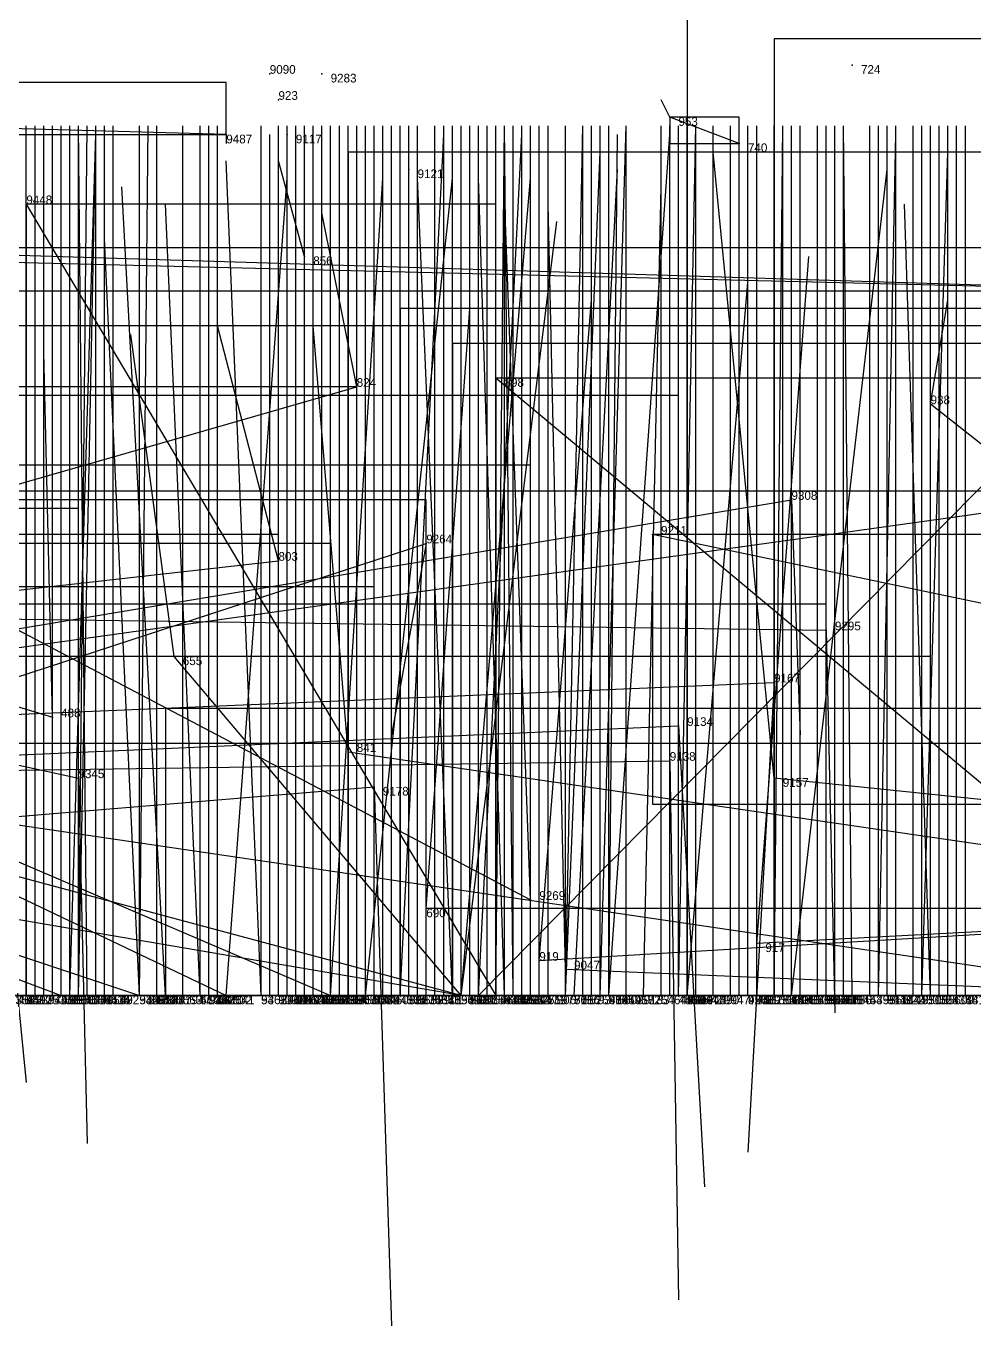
# Model space of a CAD drawing. Extents: x -0.07 to 1.1, y -0.07 to 1.1.
# Drawn here: x 0.73 to 0.839, y -0.038 to 0.1115 of the extents above; entities that cross this region are included whole.
import ezdxf

# ---------------------------------------------------------------- set-up
doc = ezdxf.new("R2010")
doc.units = 0
for name, color, linetype in [('Clients', 3, 'CONTINUOUS'), ('Facilities', 3, 'CONTINUOUS'), ('Facilities_lines', 3, 'CONTINUOUS'), ('Min_max_boxes', 1, 'CONTINUOUS'), ('Normals', 1, 'CONTINUOUS'), ('Source_points', 5, 'CONTINUOUS'), ('Text', 3, 'CONTINUOUS')]:
    doc.layers.add(name, color=color, linetype=linetype)

msp = doc.modelspace()

# ---------------------------------------------------------------- linework, layer by layer
at = {"layer": 'Clients', "color": 5}
for p in [(0.804, 0.101), (0.784, 0.071), (0.768, 0.07), (0.834, 0.068), (0.818, 0.057, 1), (0.802, 0.053, 1), (0.776, 0.052, 1), (0.759, 0.05), (0.822, 0.042, 1), (0.747, 0.039), (0.816, 0.036, 1), (0.733, 0.032), (0.805, 0.031, 1), (0.767, 0.028), (0.804, 0.027, 1), (0.736, 0.025, 1), (0.77, 0.024, 1), (0.816, 0.025, 1), (0.788, 0.011, 1), (0.776, 0.01), (0.814, 0.006), (0.789, 0.004), (0.792, 0.003, 1), (0.734, 0, 0.986), (0.735, 0, 0.923), (0.736, 0, 0.93), (0.736, 0, 0.907), (0.737, 0, 0.084), (0.743, 0, 0.995), (0.743, 0, 0.918), (0.746, 0, 0.968), (0.75, 0, 0.976), (0.753, 0, 0.054), (0.757, 0, 0.947), (0.758, 0, 0.927), (0.765, 0, 0.047), (0.769, 0, 0.036), (0.773, 0, 0.067), (0.779, 0, 0.958), (0.78, 0, 0.037), (0.782, 0, 0.068), (0.784, 0, 0.908), (0.785, 0, 0.96), (0.792, 0, 0.081), (0.792, 0, 0.038), (0.793, 0, 0.023), (0.796, 0, 0.917), (0.797, 0, 0.059), (0.801, 0, 0.962), (0.806, 0, 0.005), (0.816, 0, 0.916), (0.818, 0, 0.017), (0.828, 0, 0.925), (0.833, 0, 0.937), (0.834, 0, 0.014)]:
    msp.add_point(p, dxfattribs=at)
at = {"layer": 'Facilities', "color": 3}
for p in [(0.825, 0.107), (0.758, 0.106, 1), (0.764, 0.106, 1), (0.759, 0.103), (0.753, 0.099, 1), (0.76, 0.099, 1), (0.812, 0.098), (0.774, 0.095, 1), (0.73, 0.091, 1), (0.762, 0.085), (0.73, 0, 0.859), (0.731, 0, 0.516), (0.731, 0, 0.65), (0.732, 0, 0.534), (0.732, 0, 0.629), (0.733, 0, 0.264), (0.733, 0, 0.362), (0.734, 0, 0.637), (0.735, 0, 0.401), (0.736, 0, 0.594), (0.738, 0, 0.361), (0.738, 0, 0.648), (0.738, 0, 0.859), (0.739, 0, 0.554), (0.74, 0, 0.172), (0.743, 0, 0.174), (0.743, 0, 0.625), (0.743, 0, 0.809), (0.745, 0, 0.595), (0.745, 0, 0.732), (0.745, 0, 0.849), (0.745, 0, 0.779), (0.748, 0, 0.236), (0.748, 0, 0.844), (0.75, 0, 0.184), (0.75, 0, 0.441), (0.751, 0, 0.708), (0.751, 0, 0.851), (0.752, 0, 0.366), (0.752, 0, 0.356), (0.757, 0, 0.54), (0.759, 0, 0.329), (0.759, 0, 0.424), (0.76, 0, 0.128), (0.76, 0, 0.274), (0.761, 0, 0.228), (0.761, 0, 0.852), (0.762, 0, 0.257), (0.762, 0, 0.736), (0.762, 0, 0.831), (0.763, 0, 0.848), (0.763, 0, 0.792), (0.764, 0, 0.192), (0.764, 0, 0.438), (0.765, 0, 0.57), (0.765, 0, 0.63), (0.766, 0, 0.204), (0.766, 0, 0.157), (0.766, 0, 0.436), (0.766, 0, 0.648), (0.767, 0, 0.201), (0.767, 0, 0.186), (0.768, 0, 0.683), (0.769, 0, 0.491), (0.769, 0, 0.629), (0.769, 0, 0.54), (0.769, 0, 0.618), (0.77, 0, 0.32), (0.771, 0, 0.394), (0.772, 0, 0.415), (0.773, 0, 0.324), (0.773, 0, 0.518), (0.773, 0, 0.81), (0.774, 0, 0.674), (0.775, 0, 0.721), (0.777, 0, 0.263), (0.777, 0, 0.668), (0.777, 0, 0.521), (0.778, 0, 0.1), (0.779, 0, 0.723), (0.78, 0, 0.009), (0.78, 0, 0.588), (0.78, 0, 0.717), (0.78, 0, 0.621), (0.781, 0, 0.188), (0.781, 0, 0.787), (0.782, 0, 0.342), (0.783, 0, 0.268), (0.784, 0, 0.28), (0.785, 0, 0.327), (0.785, 0, 0.599), (0.786, 0, 0.285), (0.786, 0, 0.642), (0.786, 0, 0.749), (0.786, 0, 0.919), (0.787, 0, 0.105), (0.788, 0, 0.154), (0.789, 0, 0.49), (0.789, 0, 0.613), (0.79, 0, 0.196), (0.79, 0, 0.118), (0.792, 0, 0.694), (0.794, 0, 0.65), (0.795, 0, 0.088), (0.796, 0, 0.238), (0.797, 0, 0.478), (0.797, 0, 0.626), (0.797, 0, 0.924), (0.799, 0, 0.4), (0.799, 0, 0.855), (0.803, 0, 0.714), (0.804, 0, 0.488), (0.804, 0, 0.466), (0.805, 0, 0.075), (0.805, 0, 0.334), (0.805, 0, 0.665), (0.806, 0, 0.811), (0.807, 0, 0.335), (0.807, 0, 0.262), (0.809, 0, 0.463), (0.809, 0, 0.357), (0.811, 0, 0.182), (0.812, 0, 0.784), (0.813, 0, 0.453), (0.813, 0, 0.494), (0.814, 0, 0.214), (0.814, 0, 0.836), (0.816, 0, 0.58), (0.817, 0, 0.234), (0.817, 0, 0.315), (0.818, 0, 0.114), (0.818, 0, 0.106), (0.818, 0, 0.311), (0.819, 0, 0.742), (0.821, 0, 0.141), (0.821, 0, 0.482), (0.821, 0, 0.594), (0.821, 0, 0.895), (0.822, 0, 0.187), (0.822, 0, 0.145), (0.823, 0, 0.47), (0.824, 0, 0.093), (0.824, 0, 0.089), (0.824, 0, 0.398), (0.825, 0, 0.066), (0.827, 0, 0.463), (0.827, 0, 0.651), (0.828, 0, 0.238), (0.829, 0, 0.531), (0.829, 0, 0.855), (0.83, 0, 0.201), (0.832, 0, 0.299), (0.833, 0, 0.631), (0.834, 0, 0.56), (0.835, 0, 0.551), (0.836, 0, 0.592), (0.837, 0, 0.142), (0.837, 0, 0.324), (0.838, 0, 0.636)]:
    msp.add_point(p, dxfattribs=at)
at = {"layer": 'Facilities_lines', "color": 3}
for p, q in [((0.753, 0.099, 1), (0.536, 0.105, 1)), ((0.812, 0.098), (0.804, 0.101)), ((0.73, 0.091, 1), (0.784, 0, 0.908)), ((0.862, 0.081), (0.7, 0.086)), ((0.862, 0.081), (0.7, 0.085)), ((0.862, 0.081), (0.716, 0.081)), ((0.862, 0.081), (0.782, 0, 0.068)), ((0.869, 0, 0.036), (0.784, 0.071)), ((0.601, 0.022), (0.768, 0.07)), ((0.92, 0, 0.053), (0.834, 0.068)), ((0.693, 0.061, 1), (0.788, 0.011, 1)), ((0.65, 0.029, 1), (0.858, 0.058, 1)), ((0.65, 0.029, 1), (0.818, 0.057, 1)), ((0.845, 0.044, 1), (0.802, 0.053, 1)), ((0.629, 0.004, 1), (0.776, 0.052, 1)), ((0.646, 0.051), (0.753, 0, 0.054)), ((0.646, 0.051), (0.765, 0, 0.047)), ((0.697, 0.043), (0.759, 0.05)), ((0.603, 0.045, 1), (0.822, 0.042, 1)), ((0.697, 0.043), (0.733, 0.032)), ((0.671, 0.039, 1), (0.736, 0.025, 1)), ((0.78, 0, 0.009), (0.747, 0.039)), ((0.65, 0.029, 1), (0.816, 0.036, 1)), ((0.668, 0.025, 1), (0.805, 0.031, 1)), ((0.862, 0, 0.009), (0.665, 0.029)), ((0.78, 0, 0.009), (0.672, 0.029)), ((0.668, 0.025, 1), (0.804, 0.027, 1)), ((0.89, 0.01), (0.767, 0.028)), ((0.78, 0, 0.009), (0.634, 0.025)), ((0.668, 0.025, 1), (0.743, 0, 0.995)), ((0.668, 0.025, 1), (0.734, 0, 0.986)), ((0.722, 0.02, 1), (0.77, 0.024, 1)), ((1, 0.006, 0.973), (0.816, 0.025, 1)), ((0.89, 0.01), (0.776, 0.01)), ((0.89, 0.01), (0.789, 0.004)), ((0.89, 0.01), (0.814, 0.006)), ((0.864, 0, 0.96), (0.792, 0.003, 1)), ((0.786, 0, 0.919), (0.573, 0, 0.912)), ((0.607, 0, 0.059), (0.737, 0, 0.084)), ((0.607, 0, 0.059), (0.797, 0, 0.059)), ((0.628, 0, 0.91), (0.758, 0, 0.927)), ((0.879, 0, 0.034), (0.654, 0, 0.037)), ((0.797, 0, 0.924), (0.668, 0, 0.922)), ((0.864, 0, 0.96), (0.678, 0, 0.934)), ((0.78, 0, 0.009), (0.699, 0, 0.044)), ((0.862, 0, 0.009), (0.72, 0, 0.044)), ((0.797, 0, 0.924), (0.727, 0, 0.914)), ((0.927, 0, 0.937), (0.735, 0, 0.923)), ((0.927, 0, 0.937), (0.736, 0, 0.93)), ((0.909, 0, 0.867), (0.736, 0, 0.907)), ((0.786, 0, 0.919), (0.743, 0, 0.918)), ((0.881, 0, 0.955), (0.746, 0, 0.968)), ((0.881, 0, 0.955), (0.75, 0, 0.976)), ((0.881, 0, 0.955), (0.757, 0, 0.947)), ((0.78, 0, 0.009), (0.769, 0, 0.036)), ((0.92, 0, 0.053), (0.773, 0, 0.067)), ((0.847, 0, 0.991), (0.779, 0, 0.958)), ((0.78, 0, 0.009), (0.793, 0, 0.023)), ((0.78, 0, 0.009), (0.834, 0, 0.014)), ((0.862, 0, 0.009), (0.78, 0, 0.037)), ((0.847, 0, 0.991), (0.785, 0, 0.96)), ((0.786, 0, 0.919), (0.796, 0, 0.917)), ((0.805, 0, 0.075), (0.792, 0, 0.081)), ((0.869, 0, 0.036), (0.792, 0, 0.038)), ((0.797, 0, 0.924), (0.816, 0, 0.916)), ((0.797, 0, 0.924), (0.88, 0, 0.924)), ((0.847, 0, 0.991), (0.801, 0, 0.962)), ((0.968, 0, 0.012), (0.806, 0, 0.005)), ((0.869, 0, 0.036), (0.818, 0, 0.017)), ((0.864, 0, 0.96), (0.828, 0, 0.925)), ((0.847, 0, 0.991), (0.833, 0, 0.937))]:
    msp.add_line(p, q, dxfattribs=at)
at = {"layer": 'Min_max_boxes', "color": 1}
for p, q in [((0.806, 0.215), (0.806, 0)), ((0.806, 0.215, 0.117), (0.806, 0, 0.117)), ((1, 0.11, 0.92), (0.816, 0.11, 0.92)), ((0.816, 0.11, 0.92), (0.816, 0, 0.92)), ((1, 0.11, 1), (0.816, 0.11, 1)), ((0.816, 0.11, 1), (0.816, 0, 1)), ((0.816, 0.11, 0.92), (0.816, 0.11, 1)), ((0.753, 0.105, 1), (0.536, 0.105, 1)), ((0.753, 0.105, 1), (0.536, 0.105, 1)), ((0.753, 0.099, 1), (0.753, 0.105, 1)), ((0.753, 0.099, 1), (0.753, 0.105, 1)), ((0.753, 0.105, 1), (0.753, 0.105, 1)), ((0.812, 0.101), (0.804, 0.101)), ((0.804, 0.101), (0.804, 0.098)), ((0.812, 0.101), (0.804, 0.101)), ((0.804, 0.101), (0.804, 0.098)), ((0.804, 0.101), (0.804, 0.101)), ((0.812, 0.098), (0.812, 0.101)), ((0.812, 0.098), (0.812, 0.101)), ((0.812, 0.101), (0.812, 0.101)), ((0.536, 0.099, 1), (0.753, 0.099, 1)), ((0.536, 0.099, 1), (0.753, 0.099, 1)), ((0.753, 0.099, 1), (0.753, 0.099, 1)), ((0.804, 0.098), (0.812, 0.098)), ((0.804, 0.098), (0.812, 0.098)), ((0.804, 0.098), (0.804, 0.098)), ((0.812, 0.098), (0.812, 0.098)), ((1, 0.097), (0.767, 0.097)), ((0.767, 0.097), (0.767, 0)), ((1, 0.097, 0.054), (0.767, 0.097, 0.054)), ((0.767, 0.097, 0.054), (0.767, 0, 0.054)), ((0.767, 0.097), (0.767, 0.097, 0.054)), ((0.784, 0.091, 0.908), (0.73, 0.091, 0.908)), ((0.73, 0.091, 0.908), (0.73, 0, 0.908)), ((0.784, 0.091, 1), (0.73, 0.091, 1)), ((0.73, 0.091, 1), (0.73, 0, 1)), ((0.73, 0.091, 0.908), (0.73, 0.091, 1)), ((0.784, 0, 0.908), (0.784, 0.091, 0.908)), ((0.784, 0, 1), (0.784, 0.091, 1)), ((0.784, 0.091, 0.908), (0.784, 0.091, 1)), ((0.862, 0.086), (0.7, 0.086)), ((0.862, 0.086, 0.068), (0.7, 0.086, 0.068)), ((1, 0.079), (0.773, 0.079)), ((0.773, 0.079), (0.773, 0)), ((1, 0.079, 0.18), (0.773, 0.079, 0.18)), ((0.773, 0.079, 0.18), (0.773, 0, 0.18)), ((0.773, 0.079), (0.773, 0.079, 0.18)), ((1, 0.077, 0.925), (0.678, 0.077, 0.925)), ((1, 0.077, 1), (0.678, 0.077, 1)), ((0.922, 0.075, 0.937), (0.779, 0.075, 0.937)), ((0.779, 0.075, 0.937), (0.779, 0, 0.937)), ((0.922, 0.075, 1), (0.779, 0.075, 1)), ((0.779, 0.075, 1), (0.779, 0, 1)), ((0.779, 0.075, 0.937), (0.779, 0.075, 1)), ((0.966, 0.071), (0.784, 0.071)), ((0.784, 0.071), (0.784, 0)), ((0.966, 0.071, 0.14), (0.784, 0.071, 0.14)), ((0.784, 0.071, 0.14), (0.784, 0, 0.14)), ((0.784, 0.071), (0.784, 0.071, 0.14)), ((0.768, 0.07), (0.511, 0.07)), ((0.768, 0.07, 0.042), (0.511, 0.07, 0.042)), ((0.805, 0.069, 0.986), (0.534, 0.069, 0.986)), ((0.805, 0.069, 1), (0.534, 0.069, 1)), ((0.768, 0), (0.768, 0.07)), ((0.768, 0, 0.042), (0.768, 0.07, 0.042)), ((0.768, 0.07), (0.768, 0.07, 0.042)), ((0.805, 0, 0.986), (0.805, 0.069, 0.986)), ((0.805, 0, 1), (0.805, 0.069, 1)), ((0.805, 0.069, 0.986), (0.805, 0.069, 1)), ((0.788, 0.061, 0.921), (0.594, 0.061, 0.921)), ((0.788, 0.061, 1), (0.594, 0.061, 1)), ((0.788, 0, 0.921), (0.788, 0.061, 0.921)), ((0.788, 0, 1), (0.788, 0.061, 1)), ((0.788, 0.061, 0.921), (0.788, 0.061, 1)), ((0.858, 0.058, 0.965), (0.456, 0.058, 0.965)), ((0.858, 0.058, 1), (0.456, 0.058, 1)), ((0.776, 0.057, 0.966), (0.464, 0.057, 0.966)), ((0.776, 0.057, 1), (0.464, 0.057, 1)), ((0.776, 0, 0.966), (0.776, 0.057, 0.966)), ((0.776, 0, 1), (0.776, 0.057, 1)), ((0.776, 0.057, 0.966), (0.776, 0.057, 1)), ((0.736, 0.056, 0.95), (0.583, 0.056, 0.95)), ((0.736, 0.056, 1), (0.583, 0.056, 1)), ((0.736, 0, 0.95), (0.736, 0.056, 0.95)), ((0.736, 0, 1), (0.736, 0.056, 1)), ((0.736, 0.056, 0.95), (0.736, 0.056, 1)), ((0.759, 0.053), (0.486, 0.053)), ((0.759, 0.053, 0.003), (0.486, 0.053, 0.003)), ((0.759, 0), (0.759, 0.053)), ((0.759, 0, 0.003), (0.759, 0.053, 0.003)), ((0.759, 0.053), (0.759, 0.053, 0.003)), ((0.962, 0.053, 1), (0.802, 0.053, 1)), ((0.802, 0.053, 1), (0.802, 0.022, 1)), ((0.962, 0.053, 1), (0.802, 0.053, 1)), ((0.802, 0.053, 1), (0.802, 0.022, 1)), ((0.802, 0.053, 1), (0.802, 0.053, 1)), ((0.765, 0.052), (0.623, 0.052)), ((0.765, 0.052, 0.054), (0.623, 0.052, 0.054)), ((0.765, 0), (0.765, 0.052)), ((0.765, 0, 0.054), (0.765, 0.052, 0.054)), ((0.765, 0.052), (0.765, 0.052, 0.054)), ((0.77, 0.047, 0.967), (0.48, 0.047, 0.967)), ((0.77, 0.047, 1), (0.48, 0.047, 1)), ((0.77, 0, 0.967), (0.77, 0.047, 0.967)), ((0.77, 0, 1), (0.77, 0.047, 1)), ((0.77, 0.047, 0.967), (0.77, 0.047, 1)), ((0.822, 0.045, 0.945), (0.547, 0.045, 0.945)), ((0.822, 0.045, 1), (0.547, 0.045, 1)), ((0.822, 0, 0.945), (0.822, 0.045, 0.945)), ((0.822, 0, 1), (0.822, 0.045, 1)), ((0.822, 0.045, 0.945), (0.822, 0.045, 1)), ((0.834, 0.039), (0.634, 0.039)), ((0.834, 0.039, 0.044), (0.634, 0.039, 0.044)), ((0.834, 0), (0.834, 0.039)), ((0.834, 0, 0.044), (0.834, 0.039, 0.044)), ((0.834, 0.039), (0.834, 0.039, 0.044)), ((1, 0.033, 0.947), (0.746, 0.033, 0.947)), ((0.746, 0.033, 0.947), (0.746, 0, 0.947)), ((1, 0.033, 1), (0.746, 0.033, 1)), ((0.746, 0.033, 1), (0.746, 0, 1)), ((0.746, 0.033, 0.947), (0.746, 0.033, 1)), ((0.944, 0.029), (0.665, 0.029)), ((0.944, 0.029, 0.044), (0.665, 0.029, 0.044)), ((0.802, 0.022, 1), (0.962, 0.022, 1)), ((0.802, 0.022, 1), (0.962, 0.022, 1)), ((0.802, 0.022, 1), (0.802, 0.022, 1)), ((0.456, 0, 0.965), (0.858, 0, 0.965)), ((0.456, 0, 1), (0.858, 0, 1)), ((0.464, 0, 0.966), (0.776, 0, 0.966)), ((0.464, 0, 1), (0.776, 0, 1)), ((0.473, 0, 0.059), (0.797, 0, 0.059)), ((0.797, 0, 0.059), (0.473, 0, 0.059)), ((0.473, 0, 0.087), (0.797, 0, 0.087)), ((0.797, 0, 0.087), (0.473, 0, 0.087)), ((0.48, 0, 0.967), (0.77, 0, 0.967)), ((0.48, 0, 1), (0.77, 0, 1)), ((0.486, 0), (0.759, 0)), ((0.486, 0, 0.003), (0.759, 0, 0.003)), ((0.511, 0), (0.768, 0)), ((0.511, 0, 0.042), (0.768, 0, 0.042)), ((0.534, 0, 0.986), (0.805, 0, 0.986)), ((0.534, 0, 1), (0.805, 0, 1)), ((0.547, 0, 0.945), (0.822, 0, 0.945)), ((0.547, 0, 1), (0.822, 0, 1)), ((0.573, 0, 0.912), (0.796, 0, 0.912)), ((0.796, 0, 0.912), (0.573, 0, 0.912)), ((0.573, 0, 0.919), (0.796, 0, 0.919)), ((0.796, 0, 0.919), (0.573, 0, 0.919)), ((0.583, 0, 0.95), (0.736, 0, 0.95)), ((0.583, 0, 1), (0.736, 0, 1)), ((0.594, 0, 0.921), (0.788, 0, 0.921)), ((0.594, 0, 1), (0.788, 0, 1)), ((0.623, 0), (0.765, 0)), ((0.623, 0, 0.054), (0.765, 0, 0.054)), ((0.628, 0, 0.91), (0.758, 0, 0.91)), ((0.758, 0, 0.91), (0.628, 0, 0.91)), ((0.628, 0, 0.927), (0.758, 0, 0.927)), ((0.758, 0, 0.927), (0.628, 0, 0.927)), ((0.634, 0), (0.834, 0)), ((0.634, 0, 0.044), (0.834, 0, 0.044)), ((0.654, 0, 0.034), (0.897, 0, 0.034)), ((0.897, 0, 0.034), (0.654, 0, 0.034)), ((0.654, 0, 0.047), (0.897, 0, 0.047)), ((0.897, 0, 0.047), (0.654, 0, 0.047)), ((0.665, 0), (0.944, 0)), ((0.665, 0, 0.044), (0.944, 0, 0.044)), ((0.668, 0, 0.914), (0.88, 0, 0.914)), ((0.88, 0, 0.914), (0.668, 0, 0.914)), ((0.668, 0, 0.924), (0.88, 0, 0.924)), ((0.88, 0, 0.924), (0.668, 0, 0.924)), ((0.678, 0, 0.925), (1, 0, 0.925)), ((0.678, 0, 1), (1, 0, 1)), ((0.7, 0), (0.862, 0)), ((0.7, 0, 0.068), (0.862, 0, 0.068)), ((0.73, 0, 0.908), (0.784, 0, 0.908)), ((0.73, 0, 1), (0.784, 0, 1)), ((0.73, 0, 0.908), (0.73, 0, 1)), ((0.735, 0, 0.923), (0.927, 0, 0.923)), ((0.927, 0, 0.923), (0.735, 0, 0.923)), ((0.735, 0, 0.923), (0.735, 0, 0.923)), ((0.735, 0, 0.938), (0.927, 0, 0.938)), ((0.927, 0, 0.938), (0.735, 0, 0.938)), ((0.735, 0, 0.938), (0.735, 0, 0.938)), ((0.735, 0, 0.923), (0.735, 0, 0.938)), ((0.735, 0, 0.923), (0.735, 0, 0.938)), ((0.736, 0, 0.95), (0.736, 0, 1)), ((0.736, 0, 0.867), (0.918, 0, 0.867)), ((0.918, 0, 0.867), (0.736, 0, 0.867)), ((0.736, 0, 0.867), (0.736, 0, 0.867)), ((0.736, 0, 0.92), (0.918, 0, 0.92)), ((0.918, 0, 0.92), (0.736, 0, 0.92)), ((0.736, 0, 0.92), (0.736, 0, 0.92)), ((0.736, 0, 0.867), (0.736, 0, 0.92)), ((0.736, 0, 0.867), (0.736, 0, 0.92)), ((0.746, 0, 0.947), (1, 0, 0.947)), ((0.746, 0, 1), (1, 0, 1)), ((0.746, 0, 0.947), (0.746, 0, 1)), ((0.758, 0, 0.91), (0.758, 0, 0.91)), ((0.758, 0, 0.927), (0.758, 0, 0.927)), ((0.758, 0, 0.91), (0.758, 0, 0.927)), ((0.758, 0, 0.91), (0.758, 0, 0.927)), ((0.759, 0), (0.759, 0, 0.003)), ((0.765, 0), (0.765, 0, 0.054)), ((0.767, 0), (1, 0)), ((0.767, 0, 0.054), (1, 0, 0.054)), ((0.767, 0), (0.767, 0, 0.054)), ((0.768, 0), (0.768, 0, 0.042)), ((0.77, 0, 0.967), (0.77, 0, 1)), ((0.773, 0), (1, 0)), ((0.773, 0, 0.18), (1, 0, 0.18)), ((0.773, 0), (0.773, 0, 0.18)), ((0.776, 0, 0.966), (0.776, 0, 1)), ((0.779, 0, 0.937), (0.922, 0, 0.937)), ((0.779, 0, 1), (0.922, 0, 1)), ((0.779, 0, 0.937), (0.779, 0, 1)), ((0.784, 0), (0.966, 0)), ((0.784, 0, 0.14), (0.966, 0, 0.14)), ((0.784, 0), (0.784, 0, 0.14)), ((0.784, 0, 0.908), (0.784, 0, 1)), ((0.788, 0, 0.921), (0.788, 0, 1)), ((0.792, 0, 0.075), (0.805, 0, 0.075)), ((0.805, 0, 0.075), (0.792, 0, 0.075)), ((0.792, 0, 0.075), (0.792, 0, 0.075)), ((0.792, 0, 0.081), (0.805, 0, 0.081)), ((0.805, 0, 0.081), (0.792, 0, 0.081)), ((0.792, 0, 0.081), (0.792, 0, 0.081)), ((0.792, 0, 0.075), (0.792, 0, 0.081)), ((0.792, 0, 0.075), (0.792, 0, 0.081)), ((0.796, 0, 0.912), (0.796, 0, 0.912)), ((0.796, 0, 0.919), (0.796, 0, 0.919)), ((0.796, 0, 0.912), (0.796, 0, 0.919)), ((0.796, 0, 0.912), (0.796, 0, 0.919)), ((0.797, 0, 0.059), (0.797, 0, 0.059)), ((0.797, 0, 0.087), (0.797, 0, 0.087)), ((0.797, 0, 0.059), (0.797, 0, 0.087)), ((0.797, 0, 0.059), (0.797, 0, 0.087)), ((0.805, 0, 0.075), (0.805, 0, 0.075)), ((0.805, 0, 0.081), (0.805, 0, 0.081)), ((0.805, 0, 0.075), (0.805, 0, 0.081)), ((0.805, 0, 0.075), (0.805, 0, 0.081)), ((0.805, 0, 0.986), (0.805, 0, 1)), ((0.806, 0), (1, 0)), ((0.806, 0, 0.117), (1, 0, 0.117)), ((0.806, 0), (0.806, 0, 0.117)), ((0.816, 0, 0.92), (1, 0, 0.92)), ((0.816, 0, 1), (1, 0, 1)), ((0.816, 0, 0.92), (0.816, 0, 1)), ((0.822, 0, 0.945), (0.822, 0, 1)), ((0.834, 0), (0.834, 0, 0.044))]:
    msp.add_line(p, q, dxfattribs=at)
at = {"layer": 'Normals', "color": 1}
for p, q in [((0.825, 0.107), (0.825, 0.107, 0.1)), ((0.758, 0.106, 1), (0.758, 0.106, 1.1)), ((0.764, 0.106, 1), (0.764, 0.106, 1.1)), ((0.759, 0.103), (0.759, 0.103, 0.1)), ((0.804, 0.101), (0.803, 0.103, 0.1)), ((0.73, 0, 0.859), (0.73, 0.1, 0.859)), ((0.731, 0, 0.516), (0.731, 0.1, 0.516)), ((0.731, 0, 0.65), (0.731, 0.1, 0.65)), ((0.732, 0, 0.534), (0.732, 0.1, 0.534)), ((0.732, 0, 0.629), (0.732, 0.1, 0.629)), ((0.733, 0, 0.264), (0.733, 0.1, 0.264)), ((0.733, 0, 0.362), (0.733, 0.1, 0.362)), ((0.734, 0, 0.637), (0.734, 0.1, 0.637)), ((0.735, 0, 0.401), (0.735, 0.1, 0.401)), ((0.735, 0, 0.923), (0.738, 0.099, 0.911)), ((0.737, 0, 0.084), (0.736, 0.1, 0.09)), ((0.736, 0, 0.594), (0.736, 0.1, 0.594)), ((0.736, 0, 0.907), (0.737, 0.1, 0.902)), ((0.736, 0, 0.93), (0.738, 0.099, 0.918)), ((0.738, 0, 0.361), (0.738, 0.1, 0.361)), ((0.738, 0, 0.648), (0.738, 0.1, 0.648)), ((0.738, 0, 0.859), (0.738, 0.1, 0.859)), ((0.739, 0, 0.554), (0.739, 0.1, 0.554)), ((0.74, 0, 0.172), (0.74, 0.1, 0.172)), ((0.743, 0, 0.174), (0.743, 0.1, 0.174)), ((0.743, 0, 0.625), (0.743, 0.1, 0.625)), ((0.743, 0, 0.918), (0.744, 0.1, 0.909)), ((0.743, 0, 0.809), (0.743, 0.1, 0.809)), ((0.745, 0, 0.595), (0.745, 0.1, 0.595)), ((0.745, 0, 0.732), (0.745, 0.1, 0.732)), ((0.745, 0, 0.849), (0.745, 0.1, 0.849)), ((0.745, 0, 0.779), (0.745, 0.1, 0.779)), ((0.748, 0, 0.236), (0.748, 0.1, 0.236)), ((0.748, 0, 0.844), (0.748, 0.1, 0.844)), ((0.75, 0, 0.184), (0.75, 0.1, 0.184)), ((0.75, 0, 0.441), (0.75, 0.1, 0.441)), ((0.751, 0, 0.708), (0.751, 0.1, 0.708)), ((0.751, 0, 0.851), (0.751, 0.1, 0.851)), ((0.752, 0, 0.366), (0.752, 0.1, 0.366)), ((0.752, 0, 0.356), (0.752, 0.1, 0.356)), ((0.753, 0.099, 1), (0.753, 0.098, 1.1)), ((0.757, 0, 0.54), (0.757, 0.1, 0.54)), ((0.758, 0, 0.927), (0.758, 0.099, 0.913)), ((0.759, 0, 0.329), (0.759, 0.1, 0.329)), ((0.759, 0, 0.424), (0.759, 0.1, 0.424)), ((0.76, 0, 0.128), (0.76, 0.1, 0.128)), ((0.76, 0, 0.274), (0.76, 0.1, 0.274)), ((0.76, 0.099, 1), (0.76, 0.099, 1.1)), ((0.761, 0, 0.228), (0.761, 0.1, 0.228)), ((0.761, 0, 0.852), (0.761, 0.1, 0.852)), ((0.762, 0, 0.257), (0.762, 0.1, 0.257)), ((0.762, 0, 0.736), (0.762, 0.1, 0.736)), ((0.762, 0, 0.831), (0.762, 0.1, 0.831)), ((0.763, 0, 0.848), (0.763, 0.1, 0.848)), ((0.763, 0, 0.792), (0.763, 0.1, 0.792)), ((0.764, 0, 0.192), (0.764, 0.1, 0.192)), ((0.764, 0, 0.438), (0.764, 0.1, 0.438)), ((0.765, 0, 0.57), (0.765, 0.1, 0.57)), ((0.765, 0, 0.63), (0.765, 0.1, 0.63)), ((0.766, 0, 0.204), (0.766, 0.1, 0.204)), ((0.766, 0, 0.157), (0.766, 0.1, 0.157)), ((0.766, 0, 0.436), (0.766, 0.1, 0.436)), ((0.766, 0, 0.648), (0.766, 0.1, 0.648)), ((0.767, 0, 0.201), (0.767, 0.1, 0.201)), ((0.767, 0, 0.186), (0.767, 0.1, 0.186)), ((0.768, 0, 0.683), (0.768, 0.1, 0.683)), ((0.769, 0, 0.491), (0.769, 0.1, 0.491)), ((0.769, 0, 0.629), (0.769, 0.1, 0.629)), ((0.769, 0, 0.54), (0.769, 0.1, 0.54)), ((0.769, 0, 0.618), (0.769, 0.1, 0.618)), ((0.77, 0, 0.32), (0.77, 0.1, 0.32)), ((0.771, 0, 0.394), (0.771, 0.1, 0.394)), ((0.772, 0, 0.415), (0.772, 0.1, 0.415)), ((0.773, 0, 0.324), (0.773, 0.1, 0.324)), ((0.773, 0, 0.518), (0.773, 0.1, 0.518)), ((0.773, 0, 0.81), (0.773, 0.1, 0.81)), ((0.773, 0, 0.067), (0.778, 0.099, 0.079)), ((0.774, 0, 0.674), (0.774, 0.1, 0.674)), ((0.775, 0, 0.721), (0.775, 0.1, 0.721)), ((0.777, 0, 0.263), (0.777, 0.1, 0.263)), ((0.777, 0, 0.668), (0.777, 0.1, 0.668)), ((0.777, 0, 0.521), (0.777, 0.1, 0.521)), ((0.778, 0, 0.1), (0.778, 0.1, 0.1)), ((0.779, 0, 0.723), (0.779, 0.1, 0.723)), ((0.78, 0, 0.588), (0.78, 0.1, 0.588)), ((0.78, 0, 0.717), (0.78, 0.1, 0.717)), ((0.78, 0, 0.621), (0.78, 0.1, 0.621)), ((0.781, 0, 0.188), (0.781, 0.1, 0.188)), ((0.781, 0, 0.787), (0.781, 0.1, 0.787)), ((0.782, 0, 0.342), (0.782, 0.1, 0.342)), ((0.782, 0, 0.068), (0.787, 0.099, 0.077)), ((0.783, 0, 0.268), (0.783, 0.1, 0.268)), ((0.784, 0, 0.28), (0.784, 0.1, 0.28)), ((0.784, 0, 0.908), (0.785, 0.1, 0.906)), ((0.785, 0, 0.327), (0.785, 0.1, 0.327)), ((0.785, 0, 0.599), (0.785, 0.1, 0.599)), ((0.786, 0, 0.919), (0.785, 0.1, 0.912)), ((0.786, 0, 0.285), (0.786, 0.1, 0.285)), ((0.786, 0, 0.642), (0.786, 0.1, 0.642)), ((0.786, 0, 0.749), (0.786, 0.1, 0.749)), ((0.787, 0, 0.105), (0.787, 0.1, 0.105)), ((0.788, 0, 0.154), (0.788, 0.1, 0.154)), ((0.789, 0, 0.49), (0.789, 0.1, 0.49)), ((0.789, 0, 0.613), (0.789, 0.1, 0.613)), ((0.79, 0, 0.196), (0.79, 0.1, 0.196)), ((0.79, 0, 0.118), (0.79, 0.1, 0.118)), ((0.792, 0, 0.081), (0.794, 0.1, 0.084)), ((0.792, 0, 0.694), (0.792, 0.1, 0.694)), ((0.794, 0, 0.65), (0.794, 0.1, 0.65)), ((0.795, 0, 0.088), (0.795, 0.1, 0.09)), ((0.796, 0, 0.238), (0.796, 0.1, 0.238)), ((0.796, 0, 0.917), (0.799, 0.1, 0.908)), ((0.797, 0, 0.478), (0.797, 0.1, 0.478)), ((0.797, 0, 0.626), (0.797, 0.1, 0.626)), ((0.797, 0, 0.059), (0.804, 0.099, 0.067)), ((0.797, 0, 0.924), (0.798, 0.099, 0.914)), ((0.799, 0, 0.4), (0.799, 0.1, 0.4)), ((0.799, 0, 0.855), (0.799, 0.1, 0.855)), ((0.803, 0, 0.714), (0.803, 0.1, 0.714)), ((0.804, 0, 0.488), (0.804, 0.1, 0.488)), ((0.804, 0, 0.466), (0.804, 0.1, 0.466)), ((0.805, 0, 0.075), (0.807, 0.1, 0.078)), ((0.805, 0, 0.334), (0.805, 0.1, 0.334)), ((0.805, 0, 0.665), (0.805, 0.1, 0.665)), ((0.806, 0, 0.811), (0.806, 0.1, 0.811)), ((0.807, 0, 0.335), (0.807, 0.1, 0.335)), ((0.807, 0, 0.262), (0.807, 0.1, 0.262)), ((0.809, 0, 0.463), (0.809, 0.1, 0.463)), ((0.809, 0, 0.357), (0.809, 0.1, 0.357)), ((0.811, 0, 0.182), (0.811, 0.1, 0.182)), ((0.812, 0, 0.784), (0.812, 0.1, 0.784)), ((0.812, 0.098), (0.812, 0.099, 0.1)), ((0.813, 0, 0.453), (0.813, 0.1, 0.453)), ((0.813, 0, 0.494), (0.813, 0.1, 0.494)), ((0.814, 0, 0.214), (0.814, 0.1, 0.214)), ((0.814, 0, 0.836), (0.814, 0.1, 0.836)), ((0.816, 0, 0.58), (0.816, 0.1, 0.58)), ((0.816, 0, 0.916), (0.817, 0.1, 0.907)), ((0.817, 0, 0.234), (0.817, 0.1, 0.234)), ((0.817, 0, 0.315), (0.817, 0.1, 0.315)), ((0.818, 0, 0.114), (0.818, 0.1, 0.114)), ((0.818, 0, 0.106), (0.818, 0.1, 0.106)), ((0.818, 0, 0.311), (0.818, 0.1, 0.311)), ((0.819, 0, 0.742), (0.819, 0.1, 0.742)), ((0.821, 0, 0.141), (0.821, 0.1, 0.141)), ((0.821, 0, 0.482), (0.821, 0.1, 0.482)), ((0.821, 0, 0.594), (0.821, 0.1, 0.594)), ((0.821, 0, 0.895), (0.821, 0.1, 0.895)), ((0.822, 0, 0.187), (0.822, 0.1, 0.187)), ((0.822, 0, 0.145), (0.822, 0.1, 0.145)), ((0.823, 0, 0.47), (0.823, 0.1, 0.47)), ((0.824, 0, 0.093), (0.824, 0.1, 0.093)), ((0.825, 0, 0.066), (0.824, 0.1, 0.067)), ((0.824, 0, 0.089), (0.824, 0.1, 0.089)), ((0.824, 0, 0.398), (0.824, 0.1, 0.398)), ((0.827, 0, 0.463), (0.827, 0.1, 0.463)), ((0.827, 0, 0.651), (0.827, 0.1, 0.651)), ((0.828, 0, 0.238), (0.828, 0.1, 0.238)), ((0.828, 0, 0.925), (0.83, 0.099, 0.909)), ((0.829, 0, 0.531), (0.829, 0.1, 0.531)), ((0.829, 0, 0.855), (0.829, 0.1, 0.855)), ((0.83, 0, 0.201), (0.83, 0.1, 0.201)), ((0.832, 0, 0.299), (0.832, 0.1, 0.299)), ((0.833, 0, 0.631), (0.833, 0.1, 0.631)), ((0.834, 0, 0.56), (0.834, 0.1, 0.56)), ((0.835, 0, 0.551), (0.835, 0.1, 0.551)), ((0.836, 0, 0.592), (0.836, 0.1, 0.592)), ((0.837, 0, 0.142), (0.837, 0.1, 0.142)), ((0.837, 0, 0.324), (0.837, 0.1, 0.324)), ((0.838, 0, 0.636), (0.838, 0.1, 0.636)), ((0.757, 0, 0.947), (0.753, 0.096, 0.921)), ((0.762, 0.085), (0.759, 0.096, 0.099)), ((0.792, 0, 0.038), (0.796, 0.097, 0.063)), ((0.816, 0.025, 1), (0.809, 0.097, 0.931)), ((0.833, 0, 0.937), (0.836, 0.097, 0.913)), ((0.774, 0.095, 1), (0.774, 0.095, 1.1)), ((0.793, 0, 0.023), (0.798, 0.095, 0.055)), ((0.818, 0, 0.017), (0.829, 0.095, 0.048)), ((0.746, 0, 0.968), (0.741, 0.093, 0.931)), ((0.753, 0, 0.054), (0.76, 0.094, 0.086)), ((0.765, 0, 0.047), (0.771, 0.094, 0.081)), ((0.769, 0, 0.036), (0.779, 0.094, 0.069)), ((0.779, 0, 0.958), (0.775, 0.094, 0.924)), ((0.78, 0, 0.037), (0.788, 0.094, 0.069)), ((0.785, 0, 0.96), (0.782, 0.094, 0.927)), ((0.801, 0, 0.962), (0.803, 0.093, 0.926)), ((0.788, 0.011, 1), (0.785, 0.092, 0.941)), ((0.73, 0.091, 1), (0.73, 0.088, 1.1)), ((0.75, 0, 0.976), (0.746, 0.091, 0.935)), ((0.768, 0.07), (0.764, 0.09, 0.098)), ((0.784, 0.071), (0.784, 0.09, 0.098)), ((0.792, 0.003, 1), (0.79, 0.091, 0.952)), ((0.834, 0, 0.014), (0.831, 0.091, 0.056)), ((0.734, 0, 0.986), (0.734, 0.089, 0.94)), ((0.78, 0, 0.009), (0.791, 0.089, 0.053)), ((0.743, 0, 0.995), (0.739, 0.087, 0.946)), ((0.814, 0.006), (0.82, 0.085, 0.061)), ((0.806, 0, 0.005), (0.813, 0.082, 0.061)), ((0.789, 0.004), (0.795, 0.08, 0.065)), ((0.834, 0.068), (0.836, 0.08, 0.099)), ((0.776, 0.01), (0.781, 0.079, 0.072)), ((0.759, 0.05), (0.752, 0.077, 0.096)), ((0.767, 0.028), (0.763, 0.077, 0.087)), ((0.747, 0.039), (0.742, 0.076, 0.093)), ((0.733, 0.032), (0.732, 0.074, 0.091)), ((0.818, 0.057, 1), (0.819, 0.03, 1.096)), ((0.802, 0.053, 1), (0.802, 0.03, 1.097)), ((0.776, 0.052, 1), (0.772, 0.03, 1.097)), ((0.822, 0.042, 1), (0.823, -0.002, 1.09)), ((0.816, 0.036, 1), (0.813, -0.018, 1.084)), ((0.726, 0.03, 1), (0.73, -0.01, 1.091)), ((0.805, 0.031, 1), (0.808, -0.022, 1.085)), ((0.804, 0.027, 1), (0.805, -0.035, 1.078)), ((0.736, 0.025, 1), (0.737, -0.017, 1.091)), ((0.77, 0.024, 1), (0.772, -0.038, 1.079))]:
    msp.add_line(p, q, dxfattribs=at)
at = {"layer": 'Source_points', "color": 5}
for p in [(0.825, 0.107), (0.758, 0.106, 1), (0.764, 0.106, 1), (0.759, 0.103), (0.804, 0.101), (0.753, 0.099, 1), (0.76, 0.099, 1), (0.812, 0.098), (0.774, 0.095, 1), (0.73, 0.091, 1), (0.762, 0.085), (0.784, 0.071), (0.768, 0.07), (0.834, 0.068), (0.818, 0.057, 1), (0.802, 0.053, 1), (0.776, 0.052, 1), (0.759, 0.05), (0.822, 0.042, 1), (0.747, 0.039), (0.816, 0.036, 1), (0.733, 0.032), (0.805, 0.031, 1), (0.767, 0.028), (0.804, 0.027, 1), (0.736, 0.025, 1), (0.77, 0.024, 1), (0.816, 0.025, 1), (0.788, 0.011, 1), (0.776, 0.01), (0.814, 0.006), (0.789, 0.004), (0.792, 0.003, 1), (0.73, 0, 0.859), (0.731, 0, 0.516), (0.731, 0, 0.65), (0.732, 0, 0.534), (0.732, 0, 0.629), (0.733, 0, 0.264), (0.733, 0, 0.362), (0.734, 0, 0.637), (0.734, 0, 0.986), (0.735, 0, 0.401), (0.735, 0, 0.923), (0.736, 0, 0.594), (0.736, 0, 0.93), (0.736, 0, 0.907), (0.737, 0, 0.084), (0.738, 0, 0.361), (0.738, 0, 0.648), (0.738, 0, 0.859), (0.739, 0, 0.554), (0.74, 0, 0.172), (0.743, 0, 0.174), (0.743, 0, 0.625), (0.743, 0, 0.918), (0.743, 0, 0.995), (0.743, 0, 0.809), (0.745, 0, 0.595), (0.745, 0, 0.732), (0.745, 0, 0.849), (0.745, 0, 0.779), (0.746, 0, 0.968), (0.748, 0, 0.236), (0.748, 0, 0.844), (0.75, 0, 0.184), (0.75, 0, 0.441), (0.75, 0, 0.976), (0.751, 0, 0.708), (0.751, 0, 0.851), (0.752, 0, 0.366), (0.752, 0, 0.356), (0.753, 0, 0.054), (0.757, 0, 0.54), (0.757, 0, 0.947), (0.758, 0, 0.927), (0.759, 0, 0.329), (0.759, 0, 0.424), (0.76, 0, 0.128), (0.76, 0, 0.274), (0.761, 0, 0.228), (0.761, 0, 0.852), (0.762, 0, 0.257), (0.762, 0, 0.736), (0.762, 0, 0.831), (0.763, 0, 0.848), (0.763, 0, 0.792), (0.764, 0, 0.192), (0.764, 0, 0.438), (0.765, 0, 0.047), (0.765, 0, 0.57), (0.765, 0, 0.63), (0.766, 0, 0.204), (0.766, 0, 0.157), (0.766, 0, 0.436), (0.766, 0, 0.648), (0.767, 0, 0.201), (0.767, 0, 0.186), (0.768, 0, 0.683), (0.769, 0, 0.036), (0.769, 0, 0.491), (0.769, 0, 0.629), (0.769, 0, 0.54), (0.769, 0, 0.618), (0.77, 0, 0.32), (0.771, 0, 0.394), (0.772, 0, 0.415), (0.773, 0, 0.067), (0.773, 0, 0.324), (0.773, 0, 0.518), (0.773, 0, 0.81), (0.774, 0, 0.674), (0.775, 0, 0.721), (0.777, 0, 0.263), (0.777, 0, 0.668), (0.777, 0, 0.521), (0.778, 0, 0.1), (0.779, 0, 0.723), (0.779, 0, 0.958), (0.78, 0, 0.037), (0.78, 0, 0.009), (0.78, 0, 0.588), (0.78, 0, 0.717), (0.78, 0, 0.621), (0.781, 0, 0.188), (0.781, 0, 0.787), (0.782, 0, 0.068), (0.782, 0, 0.342), (0.783, 0, 0.268), (0.784, 0, 0.28), (0.784, 0, 0.908), (0.785, 0, 0.327), (0.785, 0, 0.599), (0.785, 0, 0.96), (0.786, 0, 0.285), (0.786, 0, 0.642), (0.786, 0, 0.749), (0.786, 0, 0.919), (0.787, 0, 0.105), (0.788, 0, 0.154), (0.789, 0, 0.49), (0.789, 0, 0.613), (0.79, 0, 0.196), (0.79, 0, 0.118), (0.792, 0, 0.038), (0.792, 0, 0.081), (0.792, 0, 0.694), (0.793, 0, 0.023), (0.794, 0, 0.65), (0.795, 0, 0.088), (0.796, 0, 0.238), (0.796, 0, 0.917), (0.797, 0, 0.059), (0.797, 0, 0.478), (0.797, 0, 0.626), (0.797, 0, 0.924), (0.799, 0, 0.4), (0.799, 0, 0.855), (0.801, 0, 0.962), (0.803, 0, 0.714), (0.804, 0, 0.488), (0.804, 0, 0.466), (0.805, 0, 0.075), (0.805, 0, 0.334), (0.805, 0, 0.665), (0.806, 0, 0.005), (0.806, 0, 0.811), (0.807, 0, 0.335), (0.807, 0, 0.262), (0.809, 0, 0.463), (0.809, 0, 0.357), (0.811, 0, 0.182), (0.812, 0, 0.784), (0.813, 0, 0.453), (0.813, 0, 0.494), (0.814, 0, 0.214), (0.814, 0, 0.836), (0.816, 0, 0.58), (0.816, 0, 0.916), (0.817, 0, 0.234), (0.817, 0, 0.315), (0.818, 0, 0.114), (0.818, 0, 0.017), (0.818, 0, 0.106), (0.818, 0, 0.311), (0.819, 0, 0.742), (0.821, 0, 0.141), (0.821, 0, 0.482), (0.821, 0, 0.594), (0.821, 0, 0.895), (0.822, 0, 0.187), (0.822, 0, 0.145), (0.823, 0, 0.47), (0.824, 0, 0.093), (0.824, 0, 0.089), (0.824, 0, 0.398), (0.825, 0, 0.066), (0.827, 0, 0.463), (0.827, 0, 0.651), (0.828, 0, 0.238), (0.828, 0, 0.925), (0.829, 0, 0.531), (0.829, 0, 0.855), (0.83, 0, 0.201), (0.832, 0, 0.299), (0.833, 0, 0.631), (0.833, 0, 0.937), (0.834, 0, 0.014), (0.834, 0, 0.56), (0.835, 0, 0.551), (0.836, 0, 0.592), (0.837, 0, 0.142), (0.837, 0, 0.324), (0.838, 0, 0.636)]:
    msp.add_point(p, dxfattribs=at)

# ---------------------------------------------------------------- texts
at = {"layer": 'Text', "color": 3}
for s, p in [('9090', (0.758, 0.106, 1)), ('724', (0.826, 0.106)), ('9283', (0.765, 0.105, 1)), ('923', (0.759, 0.103)), ('953', (0.805, 0.1)), ('9487', (0.753, 0.098, 1)), ('9117', (0.761, 0.098, 1)), ('740', (0.813, 0.097)), ('9121', (0.775, 0.094, 1)), ('9448', (0.73, 0.091, 1)), ('856', (0.763, 0.084)), ('824', (0.768, 0.07)), ('898', (0.785, 0.07)), ('938', (0.834, 0.068)), ('9308', (0.818, 0.057, 1)), ('9211', (0.803, 0.053, 1)), ('9264', (0.776, 0.052, 1)), ('803', (0.759, 0.05)), ('9295', (0.823, 0.042, 1)), ('655', (0.748, 0.038)), ('9167', (0.816, 0.036, 1)), ('488', (0.734, 0.032)), ('9134', (0.806, 0.031, 1)), ('841', (0.768, 0.028)), ('9138', (0.804, 0.027, 1)), ('9345', (0.736, 0.025, 1)), ('9178', (0.771, 0.023, 1)), ('9157', (0.817, 0.024, 1)), ('9269', (0.789, 0.011, 1)), ('690', (0.776, 0.009)), ('917', (0.815, 0.005)), ('919', (0.789, 0.004)), ('9047', (0.793, 0.003, 1)), ('5358', (0.728, -0.001, 0.52)), ('4622', (0.729, -0.001, 0.469)), ('4592', (0.73, -0.001, 0.406)), ('9417', (0.73, -0.001, 0.859)), ('5377', (0.731, -0.001, 0.516)), ('5394', (0.731, -0.001, 0.65)), ('5353', (0.733, -0.001, 0.534)), ('5375', (0.733, -0.001, 0.629)), ('4610', (0.734, -0.001, 0.264)), ('4638', (0.734, -0.001, 0.362)), ('5355', (0.734, -0.001, 0.637)), ('4660', (0.735, -0.001, 0.401)), ('9500', (0.735, -0.001, 0.986)), ('9450', (0.736, -0.001, 0.907)), ('9475', (0.736, -0.001, 0.923)), ('534', (0.737, -0.001, 0.084)), ('5401', (0.737, -0.001, 0.594)), ('9449', (0.737, -0.001, 0.93)), ('4614', (0.739, -0.001, 0.361)), ('5435', (0.739, -0.001, 0.648)), ('9434', (0.739, -0.001, 0.859)), ('580', (0.74, -0.001, 0.172)), ('5432', (0.74, -0.001, 0.554)), ('5429', (0.743, -0.001, 0.625)), ('9363', (0.743, -0.001, 0.918)), ('9443', (0.743, -0.001, 0.809)), ('577', (0.744, -0.001, 0.174)), ('9428', (0.744, -0.001, 0.995)), ('5400', (0.745, -0.001, 0.595)), ('9375', (0.745, -0.001, 0.849)), ('9445', (0.745, -0.001, 0.779)), ('5447', (0.746, -0.001, 0.732)), ('9381', (0.746, -0.001, 0.968)), ('563', (0.748, -0.001, 0.236)), ('9477', (0.749, -0.001, 0.844)), ('4643', (0.75, -0.001, 0.441)), ('570', (0.75, -0.001, 0.184)), ('9362', (0.751, -0.001, 0.851)), ('9447', (0.751, -0.001, 0.976)), ('4670', (0.752, -0.001, 0.356)), ('5410', (0.752, -0.001, 0.708)), ('4602', (0.753, -0.001, 0.366)), ('641', (0.754, -0.001, 0.054)), ('5362', (0.757, -0.001, 0.54)), ('9465', (0.757, -0.001, 0.947)), ('9092', (0.759, -0.001, 0.927)), ('4454', (0.76, -0.001, 0.329)), ('4541', (0.76, -0.001, 0.424)), ('909', (0.76, -0.001, 0.128)), ('4422', (0.761, -0.001, 0.274)), ('922', (0.761, -0.001, 0.228)), ('5645', (0.762, -0.001, 0.736)), ('9103', (0.762, -0.001, 0.852)), ('4421', (0.763, -0.001, 0.257)), ('9159', (0.763, -0.001, 0.831)), ('4419', (0.764, -0.001, 0.438)), ('9030', (0.764, -0.001, 0.848)), ('9267', (0.764, -0.001, 0.792)), ('5579', (0.765, -0.001, 0.57)), ('5646', (0.765, -0.001, 0.63)), ('927', (0.765, -0.001, 0.047)), ('731', (0.765, -0.001, 0.192)), ('4549', (0.766, -0.001, 0.436)), ('5604', (0.766, -0.001, 0.648)), ('764', (0.766, -0.001, 0.204)), ('854', (0.767, -0.001, 0.157)), ('908', (0.768, -0.001, 0.201)), ('967', (0.768, -0.001, 0.186)), ('5606', (0.769, -0.001, 0.683)), ('5610', (0.769, -0.001, 0.54)), ('4432', (0.77, -0.001, 0.32)), ('4539', (0.77, -0.001, 0.491)), ('5649', (0.77, -0.001, 0.618)), ('5544', (0.77, -0.001, 0.629)), ('748', (0.77, -0.001, 0.036)), ('4460', (0.771, -0.001, 0.394)), ('4365', (0.773, -0.001, 0.415)), ('4574', (0.773, -0.001, 0.324)), ('5553', (0.774, -0.001, 0.518)), ('9237', (0.774, -0.001, 0.81)), ('692', (0.774, -0.001, 0.067)), ('5533', (0.775, -0.001, 0.674)), ('5559', (0.775, -0.001, 0.721)), ('4378', (0.777, -0.001, 0.263)), ('5536', (0.777, -0.001, 0.668)), ('5541', (0.777, -0.001, 0.521)), ('901', (0.778, -0.001, 0.1)), ('5493', (0.78, -0.001, 0.621)), ('5617', (0.78, -0.001, 0.723)), ('9311', (0.78, -0.001, 0.958)), ('5461', (0.781, -0.001, 0.717)), ('5457', (0.781, -0.001, 0.588)), ('902', (0.781, -0.001, 0.009)), ('905', (0.781, -0.001, 0.188)), ('783', (0.781, -0.001, 0.037)), ('903', (0.782, -0.001, 0.068)), ('9175', (0.782, -0.001, 0.787)), ('4566', (0.783, -0.001, 0.268)), ('4547', (0.783, -0.001, 0.342)), ('4416', (0.785, -0.001, 0.28)), ('5450', (0.785, -0.001, 0.599)), ('9247', (0.785, -0.001, 0.96)), ('9302', (0.785, -0.001, 0.908)), ('4473', (0.786, -0.001, 0.285)), ('4502', (0.786, -0.001, 0.327)), ('5608', (0.786, -0.001, 0.749)), ('9098', (0.786, -0.001, 0.919)), ('5602', (0.787, -0.001, 0.642)), ('852', (0.788, -0.001, 0.154)), ('944', (0.788, -0.001, 0.105)), ('4471', (0.789, -0.001, 0.49)), ('5597', (0.79, -0.001, 0.613)), ('716', (0.79, -0.001, 0.196)), ('806', (0.791, -0.001, 0.118)), ('5636', (0.793, -0.001, 0.694)), ('805', (0.793, -0.001, 0.023)), ('818', (0.793, -0.001, 0.081)), ('771', (0.793, -0.001, 0.038)), ('5525', (0.794, -0.001, 0.65)), ('793', (0.795, -0.001, 0.088)), ('4535', (0.797, -0.001, 0.478)), ('876', (0.797, -0.001, 0.238)), ('889', (0.797, -0.001, 0.059)), ('9145', (0.797, -0.001, 0.917)), ('9304', (0.797, -0.001, 0.924)), ('5603', (0.798, -0.001, 0.626)), ('4577', (0.8, -0.001, 0.4)), ('9182', (0.8, -0.001, 0.855)), ('9133', (0.801, -0.001, 0.962)), ('5464', (0.803, -0.001, 0.714)), ('4469', (0.805, -0.001, 0.488)), ('4536', (0.805, -0.001, 0.466)), ('4429', (0.806, -0.001, 0.334)), ('5494', (0.806, -0.001, 0.665)), ('9303', (0.806, -0.001, 0.811)), ('704', (0.806, -0.001, 0.005)), ('722', (0.806, -0.001, 0.075)), ('4572', (0.807, -0.001, 0.262)), ('4479', (0.808, -0.001, 0.335)), ('4370', (0.809, -0.001, 0.463)), ('4490', (0.809, -0.001, 0.357)), ('947', (0.811, -0.001, 0.182)), ('4568', (0.813, -0.001, 0.494)), ('9272', (0.813, -0.001, 0.784)), ('4452', (0.814, -0.001, 0.453)), ('707', (0.814, -0.001, 0.214)), ('9166', (0.815, -0.001, 0.836)), ('9118', (0.816, -0.001, 0.916)), ('5470', (0.817, -0.001, 0.58)), ('847', (0.817, -0.001, 0.234)), ('4496', (0.818, -0.001, 0.315)), ('4585', (0.818, -0.001, 0.311)), ('687', (0.818, -0.001, 0.114)), ('720', (0.818, -0.001, 0.017)), ('948', (0.819, -0.001, 0.106)), ('5539', (0.82, -0.001, 0.742)), ('4586', (0.821, -0.001, 0.482)), ('5592', (0.821, -0.001, 0.594)), ('887', (0.821, -0.001, 0.141)), ('817', (0.822, -0.001, 0.145)), ('9240', (0.822, -0.001, 0.895)), ('754', (0.822, -0.001, 0.187)), ('4386', (0.823, -0.001, 0.47)), ('4414', (0.824, -0.001, 0.398)), ('910', (0.824, -0.001, 0.089)), ('726', (0.824, -0.001, 0.093)), ('786', (0.825, -0.001, 0.066)), ('4395', (0.827, -0.001, 0.463)), ('5453', (0.827, -0.001, 0.651)), ('844', (0.829, -0.001, 0.238)), ('9119', (0.829, -0.001, 0.925)), ('9147', (0.829, -0.001, 0.855)), ('5514', (0.83, -0.001, 0.531)), ('822', (0.831, -0.001, 0.201)), ('4483', (0.832, -0.001, 0.299)), ('5513', (0.833, -0.001, 0.631)), ('9306', (0.833, -0.001, 0.937)), ('5543', (0.835, -0.001, 0.551)), ('5643', (0.835, -0.001, 0.56)), ('728', (0.835, -0.001, 0.014)), ('5609', (0.836, -0.001, 0.592)), ('4410', (0.838, -0.001, 0.324)), ('881', (0.838, -0.001, 0.142))]:
    msp.add_text(s, height=0.001, dxfattribs=at).set_placement(p)

doc.saveas('drawing.dxf')
